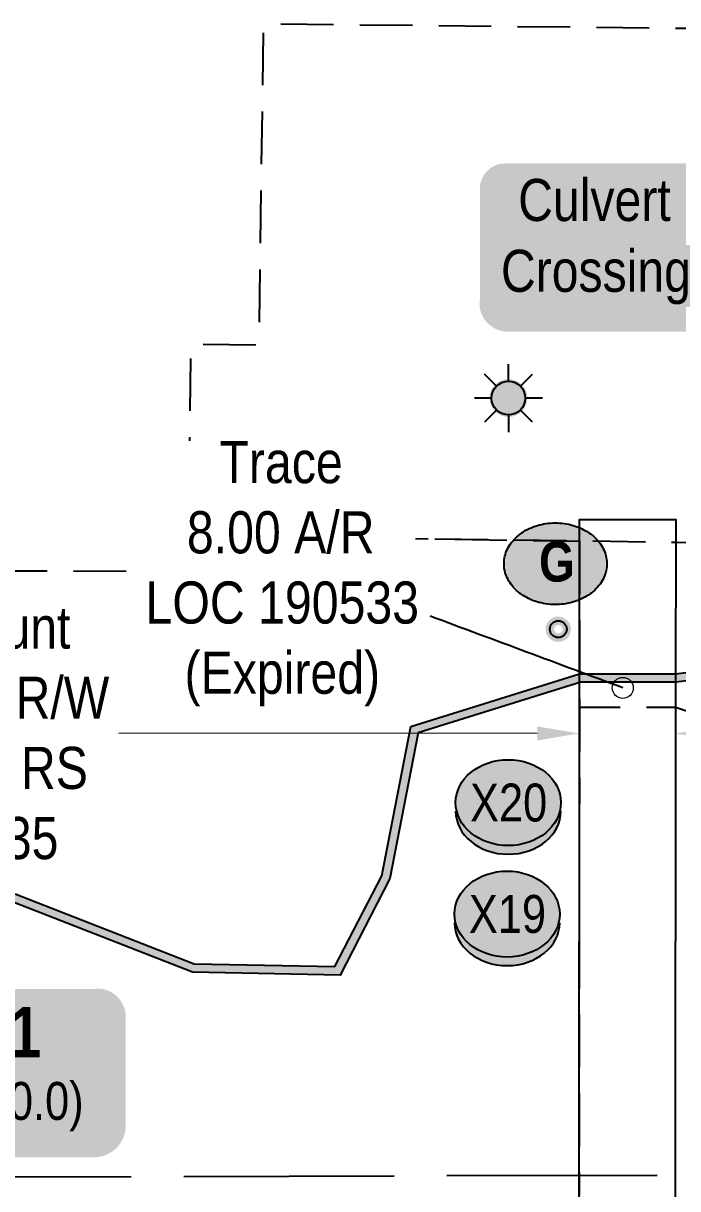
# Model space of a CAD drawing. Extents: x 506297 to 510567, y 6023715 to 6027460.
# Drawn here: x 508128.6 to 508284.1, y 6024741.8 to 6025018.7 of the extents above; entities that cross this region are included whole.
import ezdxf
from ezdxf.enums import TextEntityAlignment as Align

# ---------------------------------------------------------------- set-up
doc = ezdxf.new("R2010")
doc.units = 0
doc.header["$LTSCALE"] = 5
doc.header["$PDMODE"] = 34
doc.header["$PDSIZE"] = 0.05
doc.linetypes.add('foc-ACCESSROAD', pattern=[3.75, 2.5, -1.25])
doc.linetypes.add('foc-UNSURVEYED', pattern=[12.5, 10, -2.5])
doc.layers.get('Defpoints').update_dxf_attribs({"color": 9})
for name, color, linetype in [('CG-NOTES', 7, 'Continuous'), ('F-AR', 190, 'foc-ACCESSROAD'), ('F-RW', 190, 'Continuous'), ('F-WS', 190, 'foc-ACCESSROAD'), ('F-WS-S', 190, 'Continuous'), ('L-USEC', 7, 'foc-UNSURVEYED'), ('P-CROSSINGS', 250, 'Continuous'), ('P-PROPOSED', 10, 'Continuous'), ('P-TEMP-BLOCKS', 250, 'Continuous')]:
    doc.layers.add(name, color=color, linetype=linetype)
doc.layers.add('F-AR-T', color=190, linetype='Continuous', lineweight=9)
doc.layers.add('F-RW-T', color=190, linetype='Continuous', lineweight=9)
doc.styles.add('80', font='ARIALN.TTF', dxfattribs={"height": 10})
doc.styles.add('80CG', font='ARIALN.TTF', dxfattribs={"height": 10})
doc.styles.add('80L', font='ARIALN.TTF', dxfattribs={"height": 10})
doc.styles.add('BOLD', font='ARIALNB.TTF')
doc.styles.add('Crossing', font='ARIALN.TTF', dxfattribs={"height": 10})
doc.dimstyles.new('Compass 5 000', dxfattribs={"dimscale": 5, "dimtxt": 9, "dimasz": 2, "dimexe": 0.2, "dimexo": 0.0625, "dimgap": 0.5, "dimtad": 0, "dimtih": 1, "dimtoh": 1, "dimzin": 0, "dimdsep": 46, "dimtxsty": '80CG', "dimcen": 0.1, "dimse1": 1, "dimse2": 1, "dimclrd": 256, "dimclrt": 256, "dimaunit": 1, "dimadec": 4, "dimazin": 0, "dimtfac": 0.06, "dimtofl": 0, "dimtmove": 0, "dimatfit": 1, "dimfxl": 0.2, "dimtolj": 1, "dimtzin": 0, "dimlwd": -1, "dimarcsym": 0})

# ---------------------------------------------------------------- blocks, each defined once
blk = doc.blocks.new('GAS')
h = blk.add_hatch(color=255)
h.dxf.hatch_style = 1
edge = h.paths.add_edge_path()
edge.add_arc((0, 0), 0.9, 0, 360)
for p, q in [((-0.5711929310346023, 0.5711929297831376), (-1.142385862069204, 1.142385861385264)), ((0, 0.8077887887338874), (0, 1.615577579286764)), ((0.5711929310309642, 0.5711929297831376), (1.142385862065566, 1.142385861385264)), ((-0.8077887898725749, 0), (-1.615577579628734, 0)), ((1.615577579625096, 0), (0.8077887898689368, 0)), ((-0.5711929310346023, -0.5711929316021271), (-1.142385862069204, -1.142385863204253)), ((0, -0.8077887905528768), (0, -1.615577581105753)), ((1.142385862065566, -1.142385863204253), (0.5711929310309642, -0.5711929316021271))]:
    blk.add_line(p, q)
blk.add_circle((0, 0), 0.8000000000000003)
blk = doc.blocks.new('*D420')
at = {"layer": 'Defpoints', "color": 0, "transparency": 16777216}
for p in [(508260.7402013086, 6024849.947833799), (508260.7085257891, 6024808.896624696), (508283.5742135847, 6024808.878981305)]:
    blk.add_point(p, dxfattribs=at)
at = {"layer": 'F-RW-T', "transparency": 16777216}
for p, q in [((508250.7402042855, 6024849.955549896), (508151.331964336, 6024850.032254279)), ((508293.6058861273, 6024849.922474312), (508303.6058831504, 6024849.914758215))]:
    blk.add_line(p, q, dxfattribs=at)
for points in [[(508250.7414903016, 6024851.622216067), (508250.7389182694, 6024848.288883725), (508260.7402013086, 6024849.947833799)], [(508293.6071721434, 6024851.589140483), (508293.6046001112, 6024848.255808141), (508283.6058891042, 6024849.930190408)]]:
    blk.add_solid(points, dxfattribs=at)
at = {"layer": 'F-RW-T', "transparency": 16777216, "insert": (508111.7958115392, 6024850.032254279), "char_height": 10, "attachment_point": 5, "style": '80CG'}
blk.add_mtext('\\A1;Paramount\\P22.86 P/L R/W\\PPlan 911 RS\\PPLA 3235', dxfattribs=at)
blk = doc.blocks.new('*U704')
at = {"true_color": 0xff8aff}
h = blk.add_hatch(color=211, dxfattribs=at)
edge = h.paths.add_edge_path()
edge.add_line((-23.99999999999998, -20), (23.99999999999998, -20))
edge.add_arc((23.99999999999998, -14), 6, 270, 360)
edge.add_line((29.99999999999998, -14), (29.99999999999998, 12.5))
edge.add_arc((23.99999999999998, 12.5), 6, 0, 90)
edge.add_line((23.99999999999998, 18.5), (-23.99999999999998, 18.5))
edge.add_arc((-23.99999999999998, 12.5), 6, 90, 180)
edge.add_line((-29.99999999999998, 12.5), (-29.99999999999998, -14))
edge.add_arc((-23.99999999999998, -14), 6, 180, 270)
at = {"color": 250, "flags": 128}
blk.add_lwpolyline([(-23.99999999999998, -20, 3, 3, 0), (23.99999999999998, -20, 3, 3, 0.414213562373095), (29.99999999999998, -14, 3, 3, 0), (29.99999999999998, 12.5, 3, 0, 0.414213562373095), (23.99999999999998, 18.5, 0, 0, 0), (-23.99999999999998, 18.5, 0, 0, 0.414213562373095), (-29.99999999999998, 12.5, 0, 0, 0), (-29.99999999999998, -14, 0, 3, 0.414213562373095)], format="xyseb", close=True, dxfattribs=at)
at = {"flags": 128}
blk.add_lwpolyline([(-10.90553294878396, -3.550658534592507, 0, 7.499999999999999, 0), (-3.398394867633905e-15, 0, 0, 0, 0)], format="xyseb", dxfattribs=at)
at = {"color": 250}
for tag, p, height, style in [('TEMP_AREA_W1_001', (-9.212824010914055, 2.244292974654144), 12, 'BOLD'), ('ENTER_TEXT_001', (-30.65893587994544, -12.62358668049049), 9, '80')]:
    blk.add_attdef(tag, p, '', height=height, dxfattribs=dict(at, style=style))
blk = doc.blocks.new('Route_Letters')
h = blk.add_hatch(color=255)
h.dxf.hatch_style = 1
edge = h.paths.add_edge_path()
edge.add_ellipse((-0.1157894458410738, 0.4613566920343146), major_axis=(-11.97076998434568, 0), ratio=0.7893183596304154, start_angle=0, end_angle=360)
at = {"color": 5}
blk.add_open_spline([(-12.33655943018675, 0.4613566920343146), (-12.33655943018675, -0.2532464993360009), (-12.23672518590233, -0.9677931526398424), (-11.72036895808735, -2.794432021264129), (-11.14401292605423, -3.876097565685541), (-9.555849561598535, -5.807401851071518), (-8.544623700464413, -6.656820361784867), (-6.21596457351788, -8.022113447135325), (-4.899049775256096, -8.537760803084893), (-2.122176535806801, -9.174386990092444), (-0.6628771213698172, -9.295214858498184), (2.218954779224788, -9.127674344176285), (3.640784492301457, -8.839348048302782), (6.272126017131285, -7.887514385069608), (7.481034580889556, -7.224212060947593), (9.535358213378885, -5.601016495574186), (10.3802780923747, -4.641330355992523), (11.59600670082856, -2.541685487432915), (11.96612490732484, -1.402103837423965), (12.17886415585979, 0.9104078185255275), (12.02123591095139, 2.082179640400227), (11.20064181026172, 4.303585446448778), (10.5383689962933, 5.352522903113822), (8.798522977227321, 7.197351090485427), (7.721489072871556, 7.99304231447195), (5.288539217681929, 9.236688050055363), (3.933164970535742, 9.684414527986064), (1.111124811045386, 10.17900240193921), (-0.3548635231799864, 10.22574343079759), (-3.217505067184455, 9.912616018949848), (-4.613463658471581, 9.552825466795184), (-7.1634954560528, 8.469123124385078), (-8.316993040230393, 7.745430762089654), (-10.23715115095241, 6.01981546320485), (-11.00330637446014, 5.018090733601184), (-12.04705536703857, 2.858875975647607), (-12.32393425272861, 1.701887560081104), (-12.33641722927742, 0.5154205370004092), (-12.33655943018675, 0.4883886145194083), (-12.33655943018675, 0.4613566920343146)], degree=3, knots=[0, 0, 0, 0, 0.2195294159612001, 0.2195294159612001, 0.575726566502957, 0.575726566502957, 0.9319237170447137, 0.9319237170447137, 1.28812086758647, 1.28812086758647, 1.644318018128227, 1.644318018128227, 2.000515168669984, 2.000515168669984, 2.356712319211741, 2.356712319211741, 2.712909469753497, 2.712909469753497, 3.069106620295254, 3.069106620295254, 3.425303770837011, 3.425303770837011, 3.781500921378767, 3.781500921378767, 4.137698071920524, 4.137698071920524, 4.493895222462281, 4.493895222462281, 4.850092373004038, 4.850092373004038, 5.206289523545794, 5.206289523545794, 5.562486674087551, 5.562486674087551, 5.918683824629308, 5.918683824629308, 6.274880975171064, 6.274880975171064, 6.283185307179586, 6.283185307179586, 6.283185307179586, 6.283185307179586], dxfattribs=at)
at = {"color": 14, "style": 'BOLD'}
blk.add_attdef('A', text='', height=9.5, dxfattribs=at).set_placement((0.2246285344645003, 0.9755069406892289), align=Align.MIDDLE)
blk = doc.blocks.new('AA')
at = {"const_width": 4}
blk.add_lwpolyline([(-0.9999999999990905, 0, 0.9999999999999999), (0.9999999999990905, 0, 1)], format="xyb", close=True, dxfattribs=at)
blk.add_circle((0, 0), 2)
blk = doc.blocks.new('xing2')
h = blk.add_hatch(color=50)
h.dxf.hatch_style = 1
edge = h.paths.add_edge_path()
edge.add_ellipse((0, 0), major_axis=(-12.5, 0), ratio=0.8162973455633619, start_angle=0, end_angle=360)
h = blk.add_hatch(color=250)
h.dxf.hatch_style = 1
edge = h.paths.add_edge_path()
edge.add_ellipse((0, -2.047489049626165), major_axis=(-12.5, 0), ratio=0.8162973455633619, start_angle=0, end_angle=180)
edge.add_line((12.5, -2.047489049626165), (12.5, 0))
edge.add_ellipse((0, 0), major_axis=(-12.5, 0), ratio=0.8162973455633619, start_angle=0, end_angle=180, ccw=False)
edge.add_line((-12.5, 0), (-12.5, -2.047489049626165))
at = {"color": 250}
blk.add_ellipse((0, 0), major_axis=(-12.5, 0), ratio=0.8162973455633619, dxfattribs=at)
blk.add_ellipse((0, -2.047489049626165), major_axis=(-12.5, 0), ratio=0.8162973455633619, start_param=0, end_param=3.141592653589793, dxfattribs=at)
at = {"color": 250, "style": 'Crossing'}
blk.add_attdef('CROSSING', text='', height=9, dxfattribs=at).set_placement((0.08916442567715421, 0.0199513138486509), align=Align.MIDDLE_CENTER)
at = {"color": 250, "style": 'Crossing', "flags": 1}
for tag, p in [('OWNER', (0.08916442567715421, -12.49201765665748)), ('DESCRIPTION', (0.08916442567715421, -25.770021277247)), ('LOCATION', (0.08916442567715421, -39.30337514164421)), ('DWG_REF', (0.08916442567715421, -52.83672900604233))]:
    blk.add_attdef(tag, text='', height=9, dxfattribs=at).set_placement(p, align=Align.MIDDLE_CENTER)
blk = doc.blocks.new('*U706')
h = blk.add_hatch(color=254)
edge = h.paths.add_edge_path()
edge.add_line((-21.49999999999998, -20), (21.49999999999998, -20))
edge.add_arc((21.49999999999998, -14), 6, 270, 360)
edge.add_line((27.49999999999998, -14), (27.49999999999998, 12.5))
edge.add_arc((21.49999999999998, 12.5), 6, 0, 90)
edge.add_line((21.49999999999998, 18.5), (-21.49999999999998, 18.5))
edge.add_arc((-21.49999999999998, 12.5), 6, 90, 180)
edge.add_line((-27.49999999999998, 12.5), (-27.49999999999998, -14))
edge.add_arc((-21.49999999999998, -14), 6, 180, 270)
at = {"color": 160, "flags": 128}
blk.add_lwpolyline([(-21.49999999999998, -20, 3, 3, 0), (21.49999999999998, -20, 3, 3, 0.414213562373095), (27.49999999999998, -14, 3, 3, 0), (27.49999999999998, 12.5, 3, 0, 0.414213562373095), (21.49999999999998, 18.5, 0, 0, 0), (-21.49999999999998, 18.5, 0, 0, 0.414213562373095), (-27.49999999999998, 12.5, 0, 0, 0), (-27.49999999999998, -14, 0, 3, 0.414213562373095)], format="xyseb", close=True, dxfattribs=at)
at = {"color": 160, "style": '80'}
blk.add_attdef('ENTER_TEXT_001', (-26.84515688949523, -4.918144611186903), '', height=10, dxfattribs=at)

msp = doc.modelspace()

# ---------------------------------------------------------------- hatches: boundary and pattern name
at = {"layer": 'P-PROPOSED'}
h = msp.add_hatch(color=256, dxfattribs=at)
h.dxf.hatch_style = 1
h.paths.add_polyline_path([(509796.6977384191, 6025124.526776202), (509798.6959866124, 6025124.61046705), (509805.3093040178, 6024966.707305355), (509219.1859625999, 6024967.917017117), (509196.9498984388, 6025010.856223625), (509103.8189505035, 6025021.613950942), (508388.1406772613, 6025021.345994315), (508401.7559573509, 6025052.160008279), (508410.8498065701, 6025071.085907915), (508386.1165674938, 6025081.058067281), (508383.0368595183, 6025074.928463247), (508367.8936908063, 6025041.385644224), (508354.1568451567, 6025007.243318514), (508341.8492777914, 6024972.559088103), (508331.3826700929, 6024938.671963137), (508319.4026030073, 6024890.783882436), (508316.3195574073, 6024878.461304764), (508315.6824088568, 6024875.195356173), (508313.8126331936, 6024865.993127645), (508283.7432657303, 6024862.095169478), (508261.0546966759, 6024862.12180591), (508222.4075249443, 6024850.062448577), (508215.6747280023, 6024815.475736078), (508203.8603260951, 6024792.536831269), (508168.8003543167, 6024793.202867953), (508126.2023860312, 6024809.837067849), (508061.0964299538, 6024814.5586345), (508031.5386868358, 6024813.166101733), (508019.8526958768, 6024796.261702418), (508005.5658599097, 6024684.37453978), (508005.5448108379, 6024666.966779491), (507726.4365568518, 6024696.458124037), (507559.2690358783, 6024714.128343745), (507469.8455703366, 6024722.29285732), (507449.7501805107, 6024724.245369214), (507446.7332989536, 6024724.556427545), (507387.5811916298, 6024730.796616152), (507285.4929043969, 6024741.567510627), (507032.5962309901, 6024768.249654817), (506559.6987375093, 6024818.158023193), (506559.9086465332, 6024820.14697724), (507032.806140014, 6024770.238608864), (507285.702751886, 6024743.556471168), (507387.7910382795, 6024732.785576781), (507446.9407732087, 6024726.545638447), (507449.9494512038, 6024726.235425952), (507470.0332022005, 6024724.284044912), (507559.4650873982, 6024716.118762608), (507726.6467929336, 6024698.44704354), (508003.5474963802, 6024669.188954847), (508003.5660137772, 6024684.502998643), (508017.9418432383, 6024797.014662878), (508030.4561891657, 6024815.117321133), (508061.1217915732, 6024816.562047681), (508126.6484143213, 6024811.809973748), (508169.1952871967, 6024795.195726242), (508202.6527238943, 6024794.560133027), (508213.7660842421, 6024816.137891862), (508220.6724314559, 6024851.616140732), (508260.7510531074, 6024864.122163767), (508283.6153427613, 6024864.095321038), (508312.1374158628, 6024867.792700038), (508313.7209068961, 6024875.585959223), (508314.3666175497, 6024878.895796148), (508317.4624069966, 6024891.269309507), (508329.4556757919, 6024939.210161578), (508339.9505752215, 6024973.18888503), (508352.2858867368, 6025007.95130185), (508366.053747445, 6025042.170714124), (508381.2311012539, 6025075.789254718), (508385.1563095162, 6025083.601674789), (508413.5766049895, 6025072.142936415), (508403.5724554102, 6025051.322541628), (508391.2114279757, 6025023.347144173), (509103.9337064037, 6025023.613994047), (509198.2365354225, 6025012.720900589), (509220.4038220049, 6024969.914507813), (509803.2236059887, 6024968.711614328)])

# ---------------------------------------------------------------- linework, layer by layer
at = {"color": 160, "flags": 128}
msp.add_lwpolyline([(508327.2665696276, 6024931.155397431, 0, 6, 0), (508264.5629547338, 6024966.894793862, 0, 0, 0)], format="xyseb", dxfattribs=at)
at = {"layer": 'F-AR', "flags": 128}
msp.add_lwpolyline([(508311.5946314036, 6024864.990870601), (508310.6560839206, 6024860.206038103), (508310.3120504824, 6024858.549330365), (508310.1430868855, 6024857.648234454), (508308.9339492172, 6024851.137882852), (508308.7758350416, 6024850.278333864), (508308.3994535445, 6024848.223907459), (508305.5164156472, 6024849.077239356), (508283.6117526782, 6024856.099784012), (508260.7449691138, 6024856.12672244), (508260.7510531074, 6024864.122163767), (508283.6153427613, 6024864.095321038), (508308.9749111125, 6024867.395292661), (508312.1374158628, 6024867.792700038), (508311.7868568051, 6024865.983268498), (508311.5946314036, 6024864.990870601)], close=True, dxfattribs=at)
at = {"layer": 'F-RW'}
msp.add_lwpolyline([(508260.5913224796, 6024657.342137672), (508260.6591985301, 6024744.968761718), (508260.7449691138, 6024856.12672244), (508260.7510531074, 6024864.122163767), (508260.7591012577, 6024874.332257536), (508260.7755129828, 6024895.646130779), (508260.7796345405, 6024900.777995607), (508283.6282406651, 6024900.761231759), (508283.623825683, 6024895.321264736), (508283.6073971015, 6024864.095306666), (508283.6025216746, 6024856.099767315), (508283.507155508, 6024745.030045023), (508283.4370666452, 6024654.927596558)], dxfattribs=at)
at = {"layer": 'F-WS', "flags": 128}
for points in [[(508305.8433145867, 6025017.305904674), (508304.7536542687, 6024939.620494485), (508304.471288374, 6024919.45678966), (508304.1287027142, 6024895.030387478), (508283.623825683, 6024895.321264736), (508260.7755129828, 6024895.646130779), (508213.5184779267, 6024896.317721735), (508213.304091557, 6024881.024232724), (508167.6299654224, 6024881.698336364), (508167.7254885344, 6024888.511663567), (508168.482182305, 6024942.462106595), (508184.6316855504, 6024942.235375224), (508185.7018664087, 6025018.557624826), (508305.8433145867, 6025017.305904674)], [(508260.7755129828, 6024895.646130779), (508260.7591012577, 6024874.332257536), (508260.7510531074, 6024864.122163767), (508260.7449691138, 6024856.12672244), (508260.6591985301, 6024744.968761718), (508260.5913224796, 6024657.342137672), (508051.8803409225, 6024679.398296321), (508030.5512364496, 6024681.652243702), (508021.7157503933, 6024682.585779456), (508003.5660137772, 6024684.502998643), (507960.9279114386, 6024689.007274714), (507960.9944554747, 6024744.264216127), (507961.1682410623, 6024888.760308147), (508021.3521686609, 6024888.688016746), (508051.510737636, 6024888.651884505), (508167.7254885344, 6024888.511663567), (508167.6299654224, 6024881.698336364), (508213.304091557, 6024881.024232724), (508213.5184779267, 6024896.317721735), (508260.7755129828, 6024895.646130779)]]:
    msp.add_lwpolyline(points, close=True, dxfattribs=at)
at = {"layer": 'L-USEC'}
msp.add_line((508041.7265330947, 6024744.386564329), (508843.5388920035, 6024746.568052668), dxfattribs=at)
at = {"layer": 'P-PROPOSED', "flags": 128}
for points in [[(508126.6484143213, 6024811.809973748), (508169.1952871967, 6024795.195726242), (508202.6527238943, 6024794.560133027), (508213.7660842421, 6024816.137891862), (508220.6724314559, 6024851.616140732), (508260.7510531074, 6024864.122163767), (508283.6153427613, 6024864.095321038), (508312.1374158628, 6024867.792700038), (508313.7209068961, 6024875.585959223), (508314.3666175497, 6024878.895796148), (508317.4624069966, 6024891.269309507), (508329.4556757919, 6024939.210161578), (508339.9505752215, 6024973.18888503), (508352.2858867368, 6025007.95130185), (508366.053747445, 6025042.170714124), (508381.2311012539, 6025075.789254718), (508385.1563095162, 6025083.601674789), (508413.5766049895, 6025072.142936415), (508403.5724554102, 6025051.322541628), (508391.2114279757, 6025023.347144173), (509103.9337064037, 6025023.613994047)], [(509103.8189505035, 6025021.613950942), (508388.1406772613, 6025021.345994315), (508401.7559573509, 6025052.160008279), (508410.8498065701, 6025071.085907915), (508386.1165674938, 6025081.058067281), (508383.0368595183, 6025074.928463247), (508367.8936908063, 6025041.385644224), (508354.1568451567, 6025007.243318514), (508341.8492777914, 6024972.559088103), (508331.3826700929, 6024938.671963137), (508319.4026030073, 6024890.783882436), (508316.3195574073, 6024878.461304764), (508315.6824088568, 6024875.195356173), (508313.8126331936, 6024865.993127645), (508283.7432657303, 6024862.095169478), (508261.0546966759, 6024862.12180591), (508222.4075249443, 6024850.062448577), (508215.6747280023, 6024815.475736078), (508203.8603260951, 6024792.536831269), (508168.8003543167, 6024793.202867953), (508126.2023860312, 6024809.837067849)]]:
    msp.add_lwpolyline(points, dxfattribs=at)

# ---------------------------------------------------------------- block references
ref = msp.add_blockref('*U706', (508264.5629547338, 6024966.894793862), dxfattribs=dict(xscale=0.9989510452182907, yscale=0.9989510452182907, zscale=0.9989510452182907))
ref.add_attrib('ENTER_TEXT_001', 'Culvert', (508246.2022890358, 6024971.693075087), dxfattribs={"color": 160, "height": 9.989510452182907, "style": '80'})
ref.add_attrib('ENTER_TEXT_002', 'Crossing', (508242.1104056616, 6024954.866723693), dxfattribs={"color": 160, "height": 9.989510452182907, "style": '80'})
at = {"layer": 'CG-NOTES'}
msp.add_blockref('Route_Letters', (508255.1670987665, 6024889.802829488), dxfattribs=at).add_auto_attribs({'A': 'G'})
msp.add_blockref('AA', (508255.7356682568, 6024874.712615768), dxfattribs=at)
at = {"layer": 'F-WS-S', "xscale": 4.997325200000118, "yscale": 4.997325200000118, "zscale": 10.00000000000019}
msp.add_blockref('GAS', (508243.8912753375, 6024929.625703603), dxfattribs=at)
at = {"layer": 'P-CROSSINGS'}
for p, values in [((508243.8408826474, 6024833.513160476), {'CROSSING': 'X20'}), ((508243.567376113, 6024807.044691835), {'CROSSING': 'X19'})]:
    msp.add_blockref('xing2', p, dxfattribs=at).add_auto_attribs(values)
at = {"layer": 'P-TEMP-BLOCKS', "xscale": 0.99948, "yscale": 0.99948, "zscale": 0.99948}
msp.add_blockref('*U704', (508121.4590653227, 6024770.762900179), dxfattribs=at).add_auto_attribs({'TEMP_AREA_W1_001': 'W1', 'ENTER_TEXT_001': '(30.0x30.0)'})

# ---------------------------------------------------------------- leaders
at = {"layer": 'F-AR-T', "path_type": 1}
msp.add_leader([(508271.0586403216, 6024860.772333023), (508225.2852198828, 6024877.813332358)], dimstyle='Compass 5 000', override={"dimasz": 1, "dimgap": 0.5, "dimtad": 0, "dimldrblk": 'DotBlank'}, dxfattribs=at)

# ---------------------------------------------------------------- next in the draw order: texts
at = {"layer": 'F-AR-T', "insert": (508157.1893293476, 6024919.417577575), "char_height": 10.00535246335393, "attachment_point": 1, "style": '80L', "bg_fill": 3, "box_fill_scale": 1, "bg_fill_color": 256, "bg_fill_transparency": 0}
msp.add_mtext_dynamic_manual_height_columns('\\pi18.02349;Trace\\P\\pi10.28401;8.00 A/R\\P\\pi0.45952;LOC 190533\\P\\pi9.72437;(Expired)', width=64.56155012516415, gutter_width=50.02676231676952, heights=[0], dxfattribs=at)

# ---------------------------------------------------------------- next in the draw order: dimensions: what is measured, and where the dimension line sits
at = {"layer": 'F-RW-T'}
dim = msp.add_linear_dim(base=(508260.7402013086, 6024849.947833799), p1=(508283.5742135847, 6024808.878981305), p2=(508260.7085257891, 6024808.896624696), angle=179.95579001786973, text='Paramount\\P22.86 P/L R/W\\PPlan 911 RS\\PPLA 3235', dimstyle='Compass 5 000', dxfattribs=at)
dim.commit()
dim.dimension.update_dxf_attribs({"geometry": '*D420', "text_midpoint": (508111.7958115392, 6024850.032254279), "dimtype": 161})

doc.saveas('drawing.dxf')
